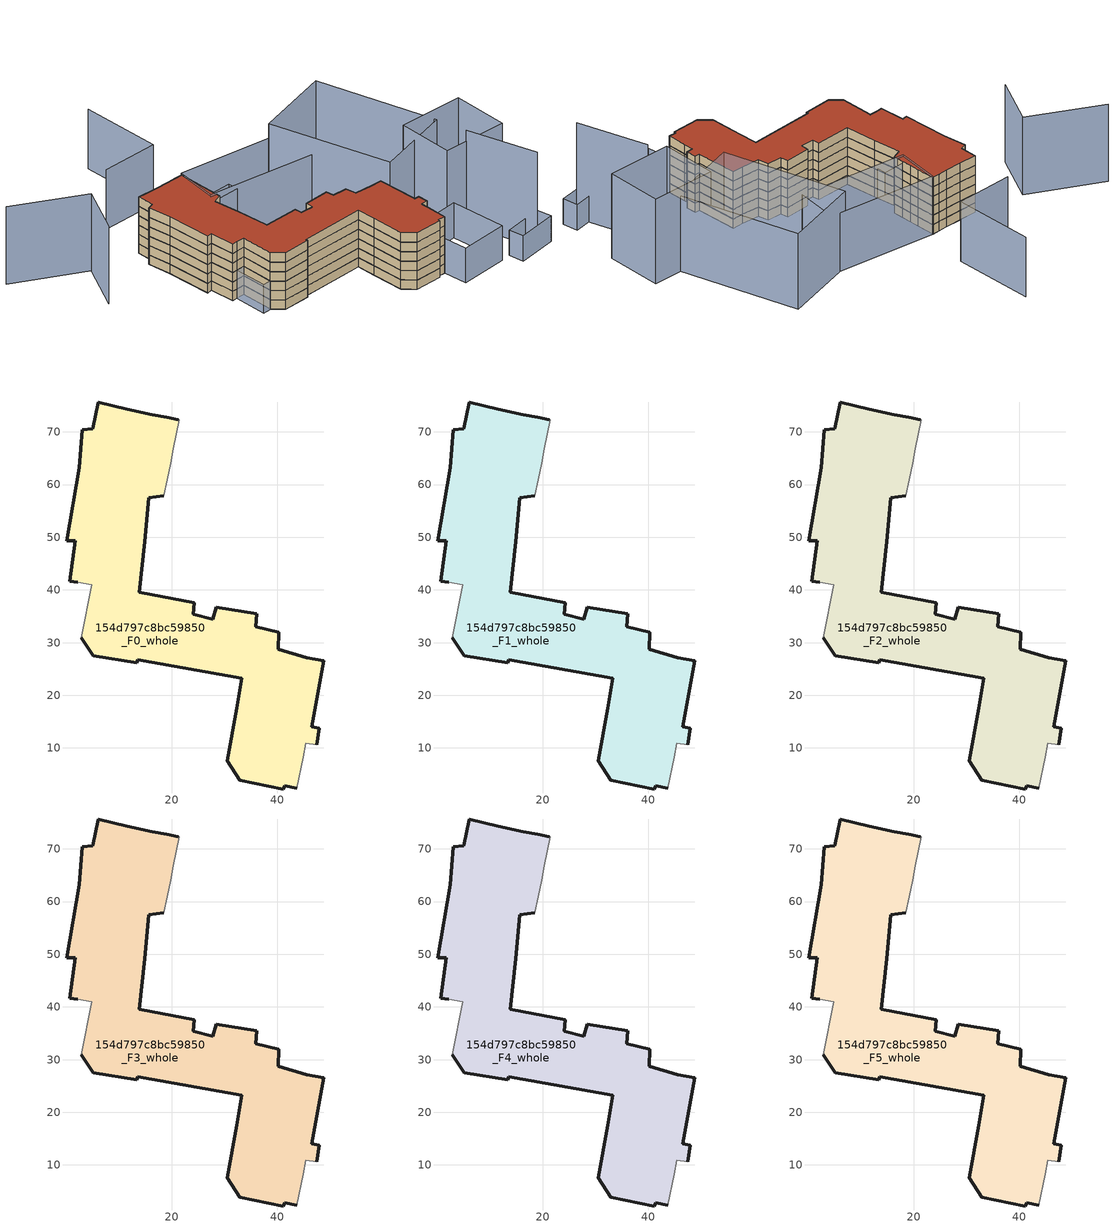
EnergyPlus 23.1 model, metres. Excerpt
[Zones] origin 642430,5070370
154d797c8bc59850_F0_whole
 floor ground (EU_floor_Construction): 43.69,2.32 44.9,8.22 45.4,10.92 47.5,10.62 48,13.72 46.6,14.02 48.81,26.53 45.6,27.13 40.2,28.74 40.3,31.93 35.9,33.04 36.09,35.44 28.39,36.75 27.79,34.44 24.09,35.34 24.29,37.54 13.78,39.55 14.89,49.16 15.59,57.46 18.49,57.86 19.09,60.96 19.8,64.07 20.3,66.76 21.4,72.27 21.19,72.27 18.99,72.77 16.3,73.28 11.49,74.28 5.98,75.68 4.98,70.58 2.98,70.38 2.38,63.17 0.07,49.36 1.68,49.36 0.57,41.66 2.18,41.46 4.78,40.96 2.77,30.95 5.07,27.54 13.38,26.14 13.48,26.74 33.29,23.23 32.29,17.53 30.48,7.62 32.89,3.92 41.19,2.21 41.39,2.82 z0
 wall outside (EU_wall_Construction): 18.49,57.86 15.59,57.46 14.89,49.16 13.78,39.55 24.29,37.54 24.09,35.34 27.79,34.44 28.39,36.75 36.09,35.44 35.9,33.04 40.3,31.93 40.2,28.74 45.6,27.13 48.81,26.53 46.6,14.02 48,13.72 47.5,10.62 / 43.69,2.32 41.39,2.82 41.19,2.21 32.89,3.92 30.48,7.62 32.29,17.53 33.29,23.23 13.48,26.74 13.38,26.14 5.07,27.54 2.77,30.95 / 2.18,41.46 0.57,41.66 1.68,49.36 0.07,49.36 2.38,63.17 2.98,70.38 4.98,70.58 5.98,75.68 11.49,74.28 16.3,73.28 18.99,72.77 21.19,72.27 z0:3
 wall adiabatic (EU_wall_Construction): 21.19,72.27 21.4,72.27 20.3,66.76 19.8,64.07 19.09,60.96 18.49,57.86 / 47.5,10.62 45.4,10.92 44.9,8.22 43.69,2.32 / 2.77,30.95 4.78,40.96 2.18,41.46 z0:3
154d797c8bc59850_F1_whole
 floor to 154d797c8bc59850_F0_whole (EU_floor_Construction): 43.69,2.32 44.9,8.22 45.4,10.92 47.5,10.62 48,13.72 46.6,14.02 48.8,26.53 45.6,27.13 40.2,28.74 40.3,31.93 35.9,33.04 36.09,35.44 28.39,36.75 27.79,34.44 24.09,35.34 24.29,37.54 13.78,39.55 14.88,49.16 15.59,57.46 18.49,57.86 19.09,60.96 19.79,64.07 20.29,66.76 21.4,72.27 21.19,72.27 18.99,72.77 16.29,73.28 11.49,74.28 5.98,75.68 4.98,70.58 2.98,70.38 2.38,63.17 0.07,49.36 1.67,49.36 0.57,41.66 2.17,41.46 4.77,40.96 2.77,30.95 5.07,27.54 13.38,26.14 13.48,26.74 33.29,23.23 32.29,17.53 30.48,7.62 32.88,3.92 41.19,2.21 41.39,2.82 z3
 wall outside (EU_wall_Construction): 18.49,57.86 15.59,57.46 14.89,49.16 13.78,39.55 24.29,37.54 24.09,35.34 27.79,34.44 28.39,36.75 36.09,35.44 35.9,33.04 40.3,31.93 40.2,28.74 45.6,27.13 48.81,26.53 46.6,14.02 48,13.72 47.5,10.62 / 43.69,2.32 41.39,2.82 41.19,2.21 32.89,3.92 30.48,7.62 32.29,17.53 33.29,23.23 13.48,26.74 13.38,26.14 5.07,27.54 2.77,30.95 / 2.18,41.46 0.57,41.66 1.68,49.36 0.07,49.36 2.38,63.17 2.98,70.38 4.98,70.58 5.98,75.68 11.49,74.28 16.3,73.28 18.99,72.77 21.19,72.27 z3:6
 wall adiabatic (EU_wall_Construction): 21.19,72.27 21.4,72.27 20.3,66.76 19.8,64.07 19.09,60.96 18.49,57.86 / 47.5,10.62 45.4,10.92 44.9,8.22 43.69,2.32 / 2.77,30.95 4.78,40.96 2.18,41.46 z3:6
154d797c8bc59850_F2_whole
 floor to 154d797c8bc59850_F1_whole (EU_floor_Construction): 43.69,2.32 44.9,8.22 45.4,10.92 47.5,10.62 48,13.72 46.6,14.02 48.8,26.53 45.6,27.13 40.2,28.74 40.3,31.93 35.9,33.04 36.09,35.44 28.39,36.75 27.79,34.44 24.09,35.34 24.29,37.54 13.78,39.55 14.88,49.16 15.59,57.46 18.49,57.86 19.09,60.96 19.79,64.07 20.29,66.76 21.4,72.27 21.19,72.27 18.99,72.77 16.29,73.28 11.49,74.28 5.98,75.68 4.98,70.58 2.98,70.38 2.38,63.17 0.07,49.36 1.67,49.36 0.57,41.66 2.17,41.46 4.77,40.96 2.77,30.95 5.07,27.54 13.38,26.14 13.48,26.74 33.29,23.23 32.29,17.53 30.48,7.62 32.88,3.92 41.19,2.21 41.39,2.82 z6
 wall outside (EU_wall_Construction): 18.49,57.86 15.59,57.46 14.89,49.16 13.78,39.55 24.29,37.54 24.09,35.34 27.79,34.44 28.39,36.75 36.09,35.44 35.9,33.04 40.3,31.93 40.2,28.74 45.6,27.13 48.81,26.53 46.6,14.02 48,13.72 47.5,10.62 / 43.69,2.32 41.39,2.82 41.19,2.21 32.89,3.92 30.48,7.62 32.29,17.53 33.29,23.23 13.48,26.74 13.38,26.14 5.07,27.54 2.77,30.95 / 2.18,41.46 0.57,41.66 1.68,49.36 0.07,49.36 2.38,63.17 2.98,70.38 4.98,70.58 5.98,75.68 11.49,74.28 16.3,73.28 18.99,72.77 21.19,72.27 z6:9
 wall adiabatic (EU_wall_Construction): 21.19,72.27 21.4,72.27 20.3,66.76 19.8,64.07 19.09,60.96 18.49,57.86 / 47.5,10.62 45.4,10.92 44.9,8.22 43.69,2.32 / 2.77,30.95 4.78,40.96 2.18,41.46 z6:9
154d797c8bc59850_F3_whole
 floor to 154d797c8bc59850_F2_whole (EU_floor_Construction): 43.69,2.32 44.9,8.22 45.4,10.92 47.5,10.62 48,13.72 46.6,14.02 48.8,26.53 45.6,27.13 40.2,28.74 40.3,31.93 35.9,33.04 36.09,35.44 28.39,36.75 27.79,34.44 24.09,35.34 24.29,37.54 13.78,39.55 14.88,49.16 15.59,57.46 18.49,57.86 19.09,60.96 19.79,64.07 20.29,66.76 21.4,72.27 21.19,72.27 18.99,72.77 16.29,73.28 11.49,74.28 5.98,75.68 4.98,70.58 2.98,70.38 2.38,63.17 0.07,49.36 1.67,49.36 0.57,41.66 2.17,41.46 4.77,40.96 2.77,30.95 5.07,27.54 13.38,26.14 13.48,26.74 33.29,23.23 32.29,17.53 30.48,7.62 32.88,3.92 41.19,2.21 41.39,2.82 z9
 wall outside (EU_wall_Construction): 18.49,57.86 15.59,57.46 14.89,49.16 13.78,39.55 24.29,37.54 24.09,35.34 27.79,34.44 28.39,36.75 36.09,35.44 35.9,33.04 40.3,31.93 40.2,28.74 45.6,27.13 48.81,26.53 46.6,14.02 48,13.72 47.5,10.62 / 43.69,2.32 41.39,2.82 41.19,2.21 32.89,3.92 30.48,7.62 32.29,17.53 33.29,23.23 13.48,26.74 13.38,26.14 5.07,27.54 2.77,30.95 / 2.18,41.46 0.57,41.66 1.68,49.36 0.07,49.36 2.38,63.17 2.98,70.38 4.98,70.58 5.98,75.68 11.49,74.28 16.3,73.28 18.99,72.77 21.19,72.27 z9:12
 wall adiabatic (EU_wall_Construction): 21.19,72.27 21.4,72.27 20.3,66.76 19.8,64.07 19.09,60.96 18.49,57.86 / 47.5,10.62 45.4,10.92 44.9,8.22 43.69,2.32 / 2.77,30.95 4.78,40.96 2.18,41.46 z9:12
154d797c8bc59850_F4_whole
 floor to 154d797c8bc59850_F3_whole (EU_floor_Construction): 43.69,2.32 44.9,8.22 45.4,10.92 47.5,10.62 48,13.72 46.6,14.02 48.8,26.53 45.6,27.13 40.2,28.74 40.3,31.93 35.9,33.04 36.09,35.44 28.39,36.75 27.79,34.44 24.09,35.34 24.29,37.54 13.78,39.55 14.88,49.16 15.59,57.46 18.49,57.86 19.09,60.96 19.79,64.07 20.29,66.76 21.4,72.27 21.19,72.27 18.99,72.77 16.29,73.28 11.49,74.28 5.98,75.68 4.98,70.58 2.98,70.38 2.38,63.17 0.07,49.36 1.67,49.36 0.57,41.66 2.17,41.46 4.77,40.96 2.77,30.95 5.07,27.54 13.38,26.14 13.48,26.74 33.29,23.23 32.29,17.53 30.48,7.62 32.88,3.92 41.19,2.21 41.39,2.82 z12
 wall outside (EU_wall_Construction): 18.49,57.86 15.59,57.46 14.89,49.16 13.78,39.55 24.29,37.54 24.09,35.34 27.79,34.44 28.39,36.75 36.09,35.44 35.9,33.04 40.3,31.93 40.2,28.74 45.6,27.13 48.81,26.53 46.6,14.02 48,13.72 47.5,10.62 / 43.69,2.32 41.39,2.82 41.19,2.21 32.89,3.92 30.48,7.62 32.29,17.53 33.29,23.23 13.48,26.74 13.38,26.14 5.07,27.54 2.77,30.95 / 2.18,41.46 0.57,41.66 1.68,49.36 0.07,49.36 2.38,63.17 2.98,70.38 4.98,70.58 5.98,75.68 11.49,74.28 16.3,73.28 18.99,72.77 21.19,72.27 z12:15
 wall adiabatic (EU_wall_Construction): 21.19,72.27 21.4,72.27 20.3,66.76 19.8,64.07 19.09,60.96 18.49,57.86 / 47.5,10.62 45.4,10.92 44.9,8.22 43.69,2.32 / 2.77,30.95 4.78,40.96 2.18,41.46 z12:15
154d797c8bc59850_F5_whole
 floor to 154d797c8bc59850_F4_whole (EU_floor_Construction): 43.69,2.32 44.9,8.22 45.4,10.92 47.5,10.62 48,13.72 46.6,14.02 48.8,26.53 45.6,27.13 40.2,28.74 40.3,31.93 35.9,33.04 36.09,35.44 28.39,36.75 27.79,34.44 24.09,35.34 24.29,37.54 13.78,39.55 14.88,49.16 15.59,57.46 18.49,57.86 19.09,60.96 19.79,64.07 20.29,66.76 21.4,72.27 21.19,72.27 18.99,72.77 16.29,73.28 11.49,74.28 5.98,75.68 4.98,70.58 2.98,70.38 2.38,63.17 0.07,49.36 1.67,49.36 0.57,41.66 2.17,41.46 4.77,40.96 2.77,30.95 5.07,27.54 13.38,26.14 13.48,26.74 33.29,23.23 32.29,17.53 30.48,7.62 32.88,3.92 41.19,2.21 41.39,2.82 z15
 wall outside (EU_wall_Construction): 18.49,57.86 15.59,57.46 14.89,49.16 13.78,39.55 24.29,37.54 24.09,35.34 27.79,34.44 28.39,36.75 36.09,35.44 35.9,33.04 40.3,31.93 40.2,28.74 45.6,27.13 48.81,26.53 46.6,14.02 48,13.72 47.5,10.62 / 43.69,2.32 41.39,2.82 41.19,2.21 32.89,3.92 30.48,7.62 32.29,17.53 33.29,23.23 13.48,26.74 13.38,26.14 5.07,27.54 2.77,30.95 / 2.18,41.46 0.57,41.66 1.68,49.36 0.07,49.36 2.38,63.17 2.98,70.38 4.98,70.58 5.98,75.68 11.49,74.28 16.3,73.28 18.99,72.77 21.19,72.27 z15:18
 wall adiabatic (EU_wall_Construction): 21.19,72.27 21.4,72.27 20.3,66.76 19.8,64.07 19.09,60.96 18.49,57.86 / 47.5,10.62 45.4,10.92 44.9,8.22 43.69,2.32 / 2.77,30.95 4.78,40.96 2.18,41.46 z15:18
 roof outside (EU_roof_Construction): 21.4,72.27 20.3,66.76 19.8,64.07 19.09,60.96 18.49,57.86 15.59,57.46 14.89,49.16 13.78,39.55 24.29,37.54 24.09,35.34 27.79,34.44 28.39,36.75 36.09,35.44 35.9,33.04 40.3,31.93 40.2,28.74 45.6,27.13 48.81,26.53 46.6,14.02 48,13.72 47.5,10.62 45.4,10.92 44.9,8.22 43.69,2.32 41.39,2.82 41.19,2.21 32.89,3.92 30.48,7.62 32.29,17.53 33.29,23.23 13.48,26.74 13.38,26.14 5.07,27.54 2.77,30.95 4.78,40.96 2.18,41.46 0.57,41.66 1.68,49.36 0.07,49.36 2.38,63.17 2.98,70.38 4.98,70.58 5.98,75.68 11.49,74.28 16.3,73.28 18.99,72.77 21.19,72.27 z18
shading: 72.61,-12.41 60.37,-11.8 / 60.37,-11.8 60.6,-7.1 / 60.6,-7.1 72.85,-7.71 / 72.85,-7.71 72.61,-12.41 z0:8.1; 68.03,-11.07 66.41,10.81 z0:30.3; 59.63,10.21 57.59,-6.8 / 57.59,-6.8 42.81,-5.03 / 42.81,-5.03 44.85,11.99 / 44.85,11.99 59.63,10.21 z0:11; 2.17,41.45 4.78,40.95 / 4.78,40.95 2.84,30.93 / 2.84,30.93 0.24,31.43 / 0.24,31.43 2.17,41.45 z0:9; 25,56.62 18.49,57.86 / 18.49,57.86 19.09,61 / 19.09,61 25.6,59.76 / 25.6,59.76 25,56.62 z0:17.3; 21.4,72.27 52.95,61.09 / 52.95,61.09 48.51,48.55 / 48.51,48.55 16.95,59.73 / 16.95,59.73 21.4,72.27 z0:18.5; 33.07,110.18 28.23,85.99 / 28.23,85.99 10.95,89.46 z0:18.9; 63.51,29.13 83.06,24.62 / 83.06,24.62 79.18,7.78 / 79.18,7.78 59.63,12.29 / 59.63,12.29 63.51,29.13 z0:26.8; 72.18,63.25 74.43,25.62 / 74.43,25.62 49.97,24.16 / 49.97,24.16 47.72,61.79 / 47.72,61.79 72.18,63.25 z0:24; -26.56,96.48 -8.27,81.29 / -8.27,81.29 -19.04,68.33 z0:24.6
[Building]
EU S2 Campaign: North Axis=0; Terrain=City; Solar Distribution=FullExterior
[Site:Location]
Lyon-Bron: Latitude=45.75; Longitude=5; Time Zone=1; Elevation=198
[SizingPeriod:WeatherFileDays]
AnnualSizingPeriod: Begin Month=1; Begin Day of Month=1; End Month=12; End Day of Month=31; Day of Week for Start Day=Monday; Use Weather File Daylight Saving Period=No; Use Weather File Rain and Snow Indicators=No
[MATERIAL]
EU_InternalMass_Material: Roughness=MediumRough; Thickness=0.1; Conductivity=1; Density=1800; Specific Heat=900; Thermal Absorptance=0.9; Solar Absorptance=0.7; Visible Absorptance=0.7
[MATERIAL:NOMASS] Roughness=MediumRough; Thermal Absorptance=0.9; Solar Absorptance=0.7; Visible Absorptance=0.7
Name | Thermal Resistance
EU_wall_NoMass | 1.1366
EU_roof_NoMass | 1.37278
EU_floor_NoMass | 1.85445
[CONSTRUCTION]
EU_wall_Construction: EU_wall_NoMass
EU_roof_Construction: EU_roof_NoMass
EU_floor_Construction: EU_floor_NoMass
EU_InternalMass_Construction: EU_InternalMass_Material
[ZONE] Type=1; Multiplier=1; Ceiling Height=autocalculate; Volume=3870.36; Floor Area=autocalculate; Part of Total Floor Area=Yes
154d797c8bc59850_F0_whole; 154d797c8bc59850_F1_whole; 154d797c8bc59850_F2_whole; 154d797c8bc59850_F3_whole; 154d797c8bc59850_F4_whole; 154d797c8bc59850_F5_whole
[INTERNALMASS] Construction=EU_InternalMass_Construction; Surface Area=1290.12
Name | Zone or ZoneList
154d797c8bc59850_F0_whole_EU_InternalMass | 154d797c8bc59850_F0_whole
154d797c8bc59850_F1_whole_EU_InternalMass | 154d797c8bc59850_F1_whole
154d797c8bc59850_F2_whole_EU_InternalMass | 154d797c8bc59850_F2_whole
154d797c8bc59850_F3_whole_EU_InternalMass | 154d797c8bc59850_F3_whole
154d797c8bc59850_F4_whole_EU_InternalMass | 154d797c8bc59850_F4_whole
154d797c8bc59850_F5_whole_EU_InternalMass | 154d797c8bc59850_F5_whole
[OTHEREQUIPMENT] Fuel Type=Electricity; Design Level Calculation Method=Watts/Area; Power per Zone Floor Area=1; Fraction Latent=0; Fraction Radiant=0; Fraction Lost=0; Carbon Dioxide Generation Rate=0; EndUse Subcategory=EU_Step8_InternalGains
Name | Zone or ZoneList or Space or SpaceList | Schedule
EU_Step8_InternalGain_154d797c8bc59850_F0_whole_f000 | 154d797c8bc59850_F0_whole | EU_Step8_GainSchedule_154d797c8bc59850_F0_whole_f000
EU_Step8_InternalGain_154d797c8bc59850_F1_whole_f000 | 154d797c8bc59850_F1_whole | EU_Step8_GainSchedule_154d797c8bc59850_F1_whole_f000
EU_Step8_InternalGain_154d797c8bc59850_F2_whole_f000 | 154d797c8bc59850_F2_whole | EU_Step8_GainSchedule_154d797c8bc59850_F2_whole_f000
EU_Step8_InternalGain_154d797c8bc59850_F3_whole_f000 | 154d797c8bc59850_F3_whole | EU_Step8_GainSchedule_154d797c8bc59850_F3_whole_f000
EU_Step8_InternalGain_154d797c8bc59850_F4_whole_f000 | 154d797c8bc59850_F4_whole | EU_Step8_GainSchedule_154d797c8bc59850_F4_whole_f000
EU_Step8_InternalGain_154d797c8bc59850_F5_whole_f000 | 154d797c8bc59850_F5_whole | EU_Step8_GainSchedule_154d797c8bc59850_F5_whole_f000
[ZONEVENTILATION:DESIGNFLOWRATE] Schedule=EU_AlwaysOn; Design Flow Rate Calculation Method=AirChanges/Hour; Air Changes per Hour=0.473019; Ventilation Type=Natural; Fan Pressure Rise=0; Fan Total Efficiency=1; Constant Term Coefficient=1; Temperature Term Coefficient=0; Velocity Term Coefficient=0; Velocity Squared Term Coefficient=0; Minimum Indoor Temperature=-100; Maximum Indoor Temperature=100; Delta Temperature=-100; Minimum Outdoor Temperature=-100; Maximum Outdoor Temperature=100; Maximum Wind Speed=40
Name | Zone or ZoneList or Space or SpaceList
EU_ConstantAir_154d797c8bc59850_F0_whole | 154d797c8bc59850_F0_whole
EU_ConstantAir_154d797c8bc59850_F1_whole | 154d797c8bc59850_F1_whole
EU_ConstantAir_154d797c8bc59850_F2_whole | 154d797c8bc59850_F2_whole
EU_ConstantAir_154d797c8bc59850_F3_whole | 154d797c8bc59850_F3_whole
EU_ConstantAir_154d797c8bc59850_F4_whole | 154d797c8bc59850_F4_whole
EU_ConstantAir_154d797c8bc59850_F5_whole | 154d797c8bc59850_F5_whole
[HVACTEMPLATE:THERMOSTAT] Constant Heating Setpoint=20; Constant Cooling Setpoint=50
EU_HeatOnly_154d797c8bc59850_F0_whole; EU_HeatOnly_154d797c8bc59850_F1_whole; EU_HeatOnly_154d797c8bc59850_F2_whole; EU_HeatOnly_154d797c8bc59850_F3_whole; EU_HeatOnly_154d797c8bc59850_F4_whole; EU_HeatOnly_154d797c8bc59850_F5_whole
[HVACTEMPLATE:ZONE:IDEALLOADSAIRSYSTEM] System Availability Schedule=EU_AlwaysOn; Maximum Heating Supply Air Temperature=50; Minimum Cooling Supply Air Temperature=13; Maximum Heating Supply Air Humidity Ratio=0.0156; Minimum Cooling Supply Air Humidity Ratio=0.0077; Heating Limit=NoLimit; Cooling Limit=NoLimit; Heating Availability Schedule=EU_AlwaysOn; Cooling Availability Schedule=EU_CoolingOff; Dehumidification Control Type=ConstantSensibleHeatRatio; Cooling Sensible Heat Ratio=0.7; Dehumidification Setpoint=60; Humidification Control Type=None; Humidification Setpoint=30; Outdoor Air Method=None; Outdoor Air Flow Rate per Person=0.00944; Outdoor Air Flow Rate per Zone Floor Area=0; Outdoor Air Flow Rate per Zone=0; Demand Controlled Ventilation Type=None; Outdoor Air Economizer Type=NoEconomizer; Heat Recovery Type=None; Sensible Heat Recovery Effectiveness=0.7; Latent Heat Recovery Effectiveness=0.65
Name | Template Thermostat
154d797c8bc59850_F0_whole | EU_HeatOnly_154d797c8bc59850_F0_whole
154d797c8bc59850_F1_whole | EU_HeatOnly_154d797c8bc59850_F1_whole
154d797c8bc59850_F2_whole | EU_HeatOnly_154d797c8bc59850_F2_whole
154d797c8bc59850_F3_whole | EU_HeatOnly_154d797c8bc59850_F3_whole
154d797c8bc59850_F4_whole | EU_HeatOnly_154d797c8bc59850_F4_whole
154d797c8bc59850_F5_whole | EU_HeatOnly_154d797c8bc59850_F5_whole
[SIZING:ZONE] Zone Cooling Design Supply Air Temperature Input Method=SupplyAirTemperature; Zone Cooling Design Supply Air Temperature=13; Zone Heating Design Supply Air Temperature Input Method=SupplyAirTemperature; Zone Heating Design Supply Air Temperature=50; Zone Cooling Design Supply Air Humidity Ratio=0.008; Zone Heating Design Supply Air Humidity Ratio=0.008; Cooling Design Air Flow Method=DesignDay; Cooling Design Air Flow Rate=0; Cooling Minimum Air Flow per Zone Floor Area=0.000762; Cooling Minimum Air Flow=0; Cooling Minimum Air Flow Fraction=0.2; Heating Design Air Flow Method=DesignDay; Heating Design Air Flow Rate=0; Heating Maximum Air Flow per Zone Floor Area=0.002032; Heating Maximum Air Flow=0.141576; Heating Maximum Air Flow Fraction=0.3; Account for Dedicated Outdoor Air System=No; Dedicated Outdoor Air System Control Strategy=NeutralSupplyAir; Dedicated Outdoor Air Low Setpoint Temperature for Design=autosize; Dedicated Outdoor Air High Setpoint Temperature for Design=autosize; Zone Load Sizing Method=Sensible Load Only No Latent Load; Zone Latent Cooling Design Supply Air Humidity Ratio Input Method=HumidityRatioDifference; Zone Cooling Design Supply Air Humidity Ratio Difference=0.005; Zone Latent Heating Design Supply Air Humidity Ratio Input Method=HumidityRatioDifference; Zone Humidification Design Supply Air Humidity Ratio Difference=0.005
154d797c8bc59850_F0_whole; 154d797c8bc59850_F1_whole; 154d797c8bc59850_F2_whole; 154d797c8bc59850_F3_whole; 154d797c8bc59850_F4_whole; 154d797c8bc59850_F5_whole
[SCHEDULE:CONSTANT]
Name | Hourly Value
EU_AlwaysOn | 1
EU_CoolingOff | 0
[SCHEDULE:FILE] Column Number=1; Rows to Skip at Top=0; Number of Hours of Data=8760; Column Separator=Comma; Interpolate to Timestep=No; Minutes per Item=60; Adjust Schedule for Daylight Savings=Yes
Name | File
EU_Step8_GainSchedule_154d797c8bc59850_F0_whole_f000 | C:\Users\o_iseri\Desktop\OpenUBEM\openubem\outputs\eu_evidence\EU-21\finding249_remedy_validation\t03_energyplus\FR-LYO-HAUTCOEURPENTES\154d797c8bc59850\154d797c8bc59850_F0_whole_f000_gain.csv
EU_Step8_GainSchedule_154d797c8bc59850_F1_whole_f000 | C:\Users\o_iseri\Desktop\OpenUBEM\openubem\outputs\eu_evidence\EU-21\finding249_remedy_validation\t03_energyplus\FR-LYO-HAUTCOEURPENTES\154d797c8bc59850\154d797c8bc59850_F1_whole_f000_gain.csv
EU_Step8_GainSchedule_154d797c8bc59850_F2_whole_f000 | C:\Users\o_iseri\Desktop\OpenUBEM\openubem\outputs\eu_evidence\EU-21\finding249_remedy_validation\t03_energyplus\FR-LYO-HAUTCOEURPENTES\154d797c8bc59850\154d797c8bc59850_F2_whole_f000_gain.csv
EU_Step8_GainSchedule_154d797c8bc59850_F3_whole_f000 | C:\Users\o_iseri\Desktop\OpenUBEM\openubem\outputs\eu_evidence\EU-21\finding249_remedy_validation\t03_energyplus\FR-LYO-HAUTCOEURPENTES\154d797c8bc59850\154d797c8bc59850_F3_whole_f000_gain.csv
EU_Step8_GainSchedule_154d797c8bc59850_F4_whole_f000 | C:\Users\o_iseri\Desktop\OpenUBEM\openubem\outputs\eu_evidence\EU-21\finding249_remedy_validation\t03_energyplus\FR-LYO-HAUTCOEURPENTES\154d797c8bc59850\154d797c8bc59850_F4_whole_f000_gain.csv
EU_Step8_GainSchedule_154d797c8bc59850_F5_whole_f000 | C:\Users\o_iseri\Desktop\OpenUBEM\openubem\outputs\eu_evidence\EU-21\finding249_remedy_validation\t03_energyplus\FR-LYO-HAUTCOEURPENTES\154d797c8bc59850\154d797c8bc59850_F5_whole_f000_gain.csv
